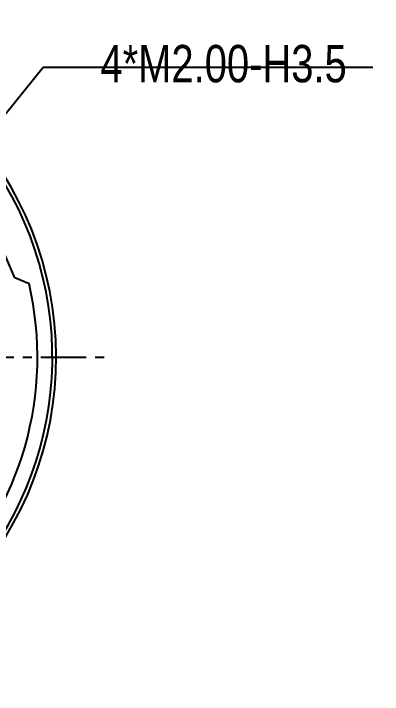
# Model space of a CAD drawing. Header units: inches. Extents: x 398 to 599, y 40 to 151.
# Drawn here: x 573.9 to 598.61, y 70.36 to 115.93 of the extents above; entities that cross this region are included whole.
import ezdxf

# ---------------------------------------------------------------- set-up
doc = ezdxf.new("R2010")
doc.units = ezdxf.units.IN
doc.header["$LTSCALE"] = 1.21
doc.header["$MEASUREMENT"] = 0
doc.header["$PDMODE"] = 3
doc.header["$PDSIZE"] = 0.3125
doc.linetypes.add('CENTER', pattern=[2, 1.25, -0.25, 0.25, -0.25])
doc.layers.get('0').update_dxf_attribs({"linetype": 'CONTINUOUS'})
doc.layers.get('Defpoints').update_dxf_attribs({"linetype": 'CONTINUOUS'})
doc.layers.add('DIM', color=3, linetype='CONTINUOUS')
doc.styles.get("Standard").update_dxf_attribs({"font": 'txt', "width": 0.8})
doc.dimstyles.get("Standard").update_dxf_attribs({"dimtxt": 0.15625, "dimasz": 0.1875, "dimexe": 0.125, "dimexo": 0.0625, "dimgap": 0.09, "dimtad": 0, "dimtih": 1, "dimtoh": 1, "dimzin": 4, "dimdsep": 46, "dimtxsty": 'Standard', "dimblk": '_FILLED', "dimblk1": '_FILLED', "dimblk2": '_FILLED', "dimcen": 0.09, "dimazin": 1, "dimtp": 0.01, "dimtm": 0.01, "dimtfac": 1, "dimtofl": 0, "dimtmove": 0, "dimatfit": 3, "dimldrblk": '_FILLED', "dimfxl": 1, "dimtolj": 1, "dimtzin": 4, "dimarcsym": 0})

# ---------------------------------------------------------------- blocks, each defined once
blk = doc.blocks.new('_FILLED')
at = {"color": 0, "linetype": 'ByBlock'}
blk.add_solid([(0, 0), (-1, 0.167), (-1, -0.167)], dxfattribs=at)
blk = doc.blocks.new('*D68')
at = {"layer": 'Defpoints', "color": 0}
for p in [(570.13, 105.206), (568.871, 103.652)]:
    blk.add_point(p, dxfattribs=at)
at = {"layer": 'DIM', "color": 0, "lineweight": -2}
for p, q in [((575.882, 112.31), (571.389, 106.761)), ((597.972, 112.31), (575.882, 112.31)), ((569.303, 104.429), (569.699, 104.429)), ((569.501, 104.231), (569.501, 104.627))]:
    blk.add_line(p, q, dxfattribs=at)
at = {"layer": 'DIM', "color": 0, "lineweight": -2, "xscale": 2, "yscale": 2, "zscale": 2, "rotation": 231.001593548485}
blk.add_blockref('_FILLED', (570.13, 105.206), dxfattribs=at)
at = {"layer": 'DIM', "color": 0, "insert": (587.972, 112.56), "char_height": 2.5, "attachment_point": 5}
blk.add_mtext('\\A1;4*M2.00-H3.5', dxfattribs=at)

msp = doc.modelspace()

# ---------------------------------------------------------------- linework, layer by layer
at = {"color": 7, "linetype": 'Continuous'}
for p, q in [((573.985, 98.235), (573.19, 100.107)), ((574.936, 97.851), (573.985, 98.235))]:
    msp.add_line(p, q, dxfattribs=at)
at = {"color": 4, "linetype": 'Continuous'}
msp.add_line((574.936, 97.851), (574.935, 97.853), dxfattribs=at)
at = {"color": 4, "linetype": 'CENTER', "ltscale": 2}
msp.add_line((527.333, 92.925), (580.17, 92.925), dxfattribs=at)
at = {"color": 7, "linetype": 'Continuous'}
for radius, start, end in [(23, 281.2259, 258.7753), (22.75, 294.4433, 241.1343), (21.75, 315.0888, 13.0945)]:
    msp.add_arc((553.751, 92.925), radius, start, end, dxfattribs=at)

# ---------------------------------------------------------------- dimensions: what is measured, and where the dimension line sits
at = {"layer": 'DIM'}
dim = msp.add_diameter_dim_2p(p1=(568.871, 103.652), p2=(570.13, 105.206), text='4*M<>-H3.5', dimstyle='Standard', override={"dimtxt": 2.5, "dimasz": 2, "dimgap": 0.09, "dimtad": 0, "dimtih": 1, "dimtoh": 1, "dimdec": 2, "dimlfac": 1, "dimzin": 0, "dimpost": '<>', "dimcen": 0.198, "dimse1": 0, "dimse2": 0, "dimsd1": 0, "dimsd2": 0, "dimadec": 0, "dimazin": 0, "dimtp": 0, "dimtm": 0, "dimtdec": 4, "dimtix": 0, "dimtofl": 0, "dimatfit": 3, "dimtvp": 0.1, "dimtzin": 0}, dxfattribs=at)
dim.commit()
dim.dimension.update_dxf_attribs({"geometry": '*D68', "text_midpoint": (575.882, 112.31), "dimtype": 163})

doc.saveas('drawing.dxf')
